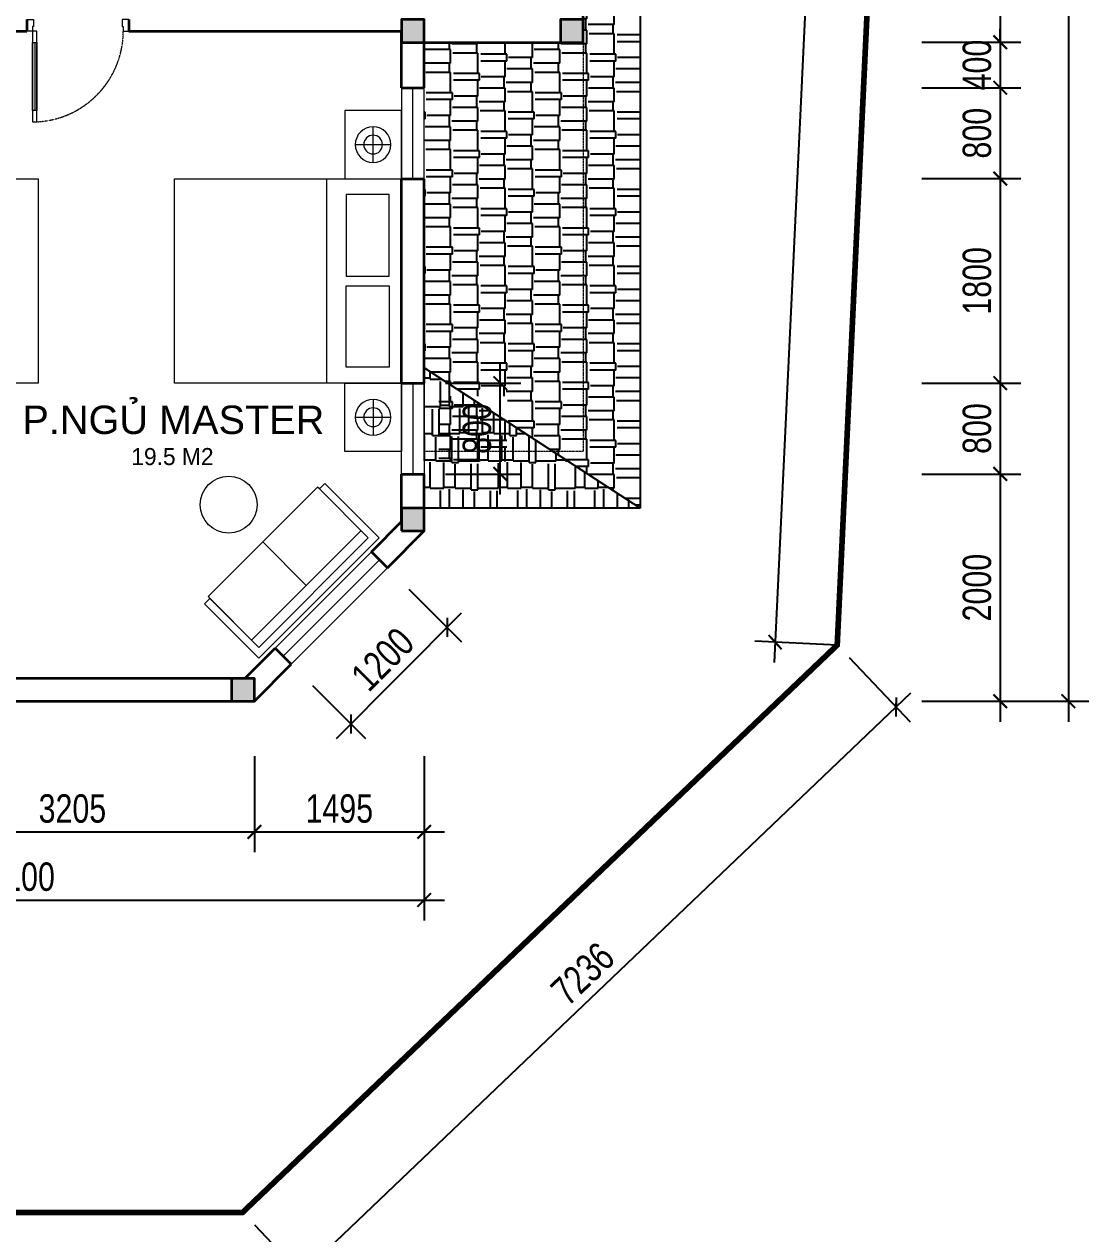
# Model space of a CAD drawing. Header units: millimetres. Extents: x 33748 to 451939, y -263262 to 62681.
# Drawn here: x 213685 to 223059, y -132382 to -121734 of the extents above; entities that cross this region are included whole.
import ezdxf

# ---------------------------------------------------------------- set-up
doc = ezdxf.new("R2010")
doc.units = ezdxf.units.MM
doc.header["$PDMODE"] = 98
for name, pattern in [('CENTER', [50.8, 31.75, -6.35, 6.35, -6.35]), ('DASHED', [0.75, 0.5, -0.25]), ('HIDDEN', [0.375, 0.25, -0.125]), ('Xref-VCMT-BT3 - tuong bao$0$HIDDEN', [0.375, 0.25, -0.125])]:
    doc.linetypes.add(name, pattern=pattern)
doc.layers.get('Defpoints').update_dxf_attribs({"color": 202, "lineweight": 13})
for name, color, linetype, lineweight in [('-CONCRETE', 1, 'Continuous', 35), ('-DOOR', 137, 'Continuous', 9), ('-FURNITURE', 46, 'Continuous', 9), ('-HIDE', 3, 'HIDDEN', 13), ('-RANH GIOI KHU DAT', 12, 'CENTER', 18), ('-TEXT', 7, 'Continuous', 15), ('-WALL', 4, 'Continuous', 35), ('Bighome_khuat', 251, 'DASHED', 5)]:
    doc.layers.add(name, color=color, linetype=linetype, lineweight=lineweight)
for name, color, linetype in [('12. NET DIM', 9, 'Continuous'), ('13. NET HATCH', 252, 'Continuous'), ('SOLO', 7, 'Continuous'), ('TEXT25', 2, 'Continuous')]:
    doc.layers.add(name, color=color, linetype=linetype)
doc.styles.add('AVANH', font='', dxfattribs={"width": 0.8})
doc.styles.get("Standard").update_dxf_attribs({"font": 'arial.ttf'})
doc.styles.add('T1', font='', dxfattribs={"height": 200})
doc.styles.get('AVANH').set_extended_font_data('.VnAvantH')
doc.styles.get('T1').set_extended_font_data('VNgeometric Light')
doc.dimstyles.new('C_100A3', dxfattribs={"dimscale": 100, "dimtxt": 2.5, "dimasz": 1.2, "dimexe": 1.8, "dimexo": 0, "dimgap": 0.75, "dimtad": 1, "dimdec": 0, "dimzin": 0, "dimdsep": 46, "dimtxsty": 'AVANH', "dimblk": 'ARCHTICK', "dimcen": 0, "dimdle": 1.8, "dimclrd": 256, "dimclre": 256, "dimclrt": 7, "dimadec": 0, "dimazin": 0, "dimtfac": 0.0001, "dimtdec": 0, "dimtix": 1, "dimtmove": 2, "dimatfit": 3, "dimldrblk": 'ARCHTICK', "dimfxl": 1.8, "dimtolj": 1, "dimtzin": 0, "dimarcsym": 0})

# ---------------------------------------------------------------- blocks, each defined once
blk = doc.blocks.new('A$C8a974c9c')
for p, q in [((1750, 2643), (1750, 2957)), ((1593, 2800), (1908, 2800)), ((1343, 2500), (1343, 700)), ((1750, 557), (1750, 243)), ((1593, 400), (1908, 400))]:
    blk.add_line(p, q)
for points in [[(2000, 3100), (1500, 3100), (1500, 2500), (2000, 2500)], [(1891, 2360), (1514, 2360), (1514, 1643), (1891, 1643)], [(1891, 840), (1514, 840), (1514, 1558), (1891, 1558)], [(2000, 100), (1500, 100), (1500, 700), (2000, 700)]]:
    blk.add_lwpolyline(points, close=True)
blk.add_lwpolyline([(2000, 2500), (0, 2500), (0, 700), (2000, 700), (2000, 2500)])
for centre, radius in [((1750, 2800), 157), ((1750, 2800), 82.4), ((1750, 400), 157), ((1750, 400), 82.4)]:
    blk.add_circle(centre, radius)
blk = doc.blocks.new('*U53')
at = {"color": 251}
blk.add_line((-70, 100), (-70, 700), dxfattribs=at)
for points in [[(-50, 0), (-50, 800), (-90, 800), (-90, 0)], [(-50, 100), (-90, 100), (-90, 700), (-50, 700)], [(-900, -100), (-840, -100), (-840, -40), (-850, -40), (-850, 0), (-900, 0)], [(0, -100), (-60, -100), (-60, -40), (-50, -40), (-50, 0), (0, 0)]]:
    blk.add_lwpolyline(points, close=True)
at = {"layer": 'Bighome_khuat', "linetype": 'Xref-VCMT-BT3 - tuong bao$0$HIDDEN'}
blk.add_arc((-50, 0), 800, 90, 180, dxfattribs=at)
blk = doc.blocks.new('A$C5C575821')
at = {"layer": '-CONCRETE'}
h = blk.add_hatch(color=256, dxfattribs=at)
h.dxf.hatch_style = 1
h.paths.add_polyline_path([(0, 200), (0, 0), (200, 0), (200, 200)])
blk.add_lwpolyline([(0, 0), (200, 0), (200, 200), (0, 200)], close=True, dxfattribs=at)
blk = doc.blocks.new('LUOI M3')
at = {"layer": '-WALL'}
for p in [(6700, 5600), (8100, 5600), (6700, 1300), (5204, -200)]:
    blk.add_blockref('A$C5C575821', p, dxfattribs=at)
blk = doc.blocks.new('_ARCHTICK')
at = {"const_width": 0.15}
blk.add_lwpolyline([(-0.5, -0.5), (0.5, 0.5)], dxfattribs=at)
blk = doc.blocks.new('*D1523')
at = {"layer": '12. NET DIM', "lineweight": -2, "transparency": 16777216}
for p, q in [((220948, -127309), (221487, -127874)), ((215996, -132862), (221493, -127619)), ((215712, -132304), (216251, -132868))]:
    blk.add_line(p, q, dxfattribs=at)
at = {"layer": 'Defpoints', "color": 0, "transparency": 16777216}
for p in [(220948, -127309), (221362, -127744), (215712, -132304)]:
    blk.add_point(p, dxfattribs=at)
at = {"layer": '12. NET DIM', "lineweight": -2, "transparency": 16777216, "xscale": 120, "yscale": 120, "zscale": 120}
for p, rotation in [((221362, -127744), 43.64806787994722), ((216127, -132738), 223.6480678799472)]:
    blk.add_blockref('_ARCHTICK', p, dxfattribs=dict(at, rotation=rotation))
at = {"layer": '12. NET DIM', "color": 7, "transparency": 16777216, "insert": (218603, -130093), "char_height": 250, "attachment_point": 5, "rotation": 43.6481, "style": 'AVANH'}
blk.add_mtext('\\A1;7236', dxfattribs=at)
blk = doc.blocks.new('*D1526')
at = {"layer": '12. NET DIM', "lineweight": -2, "transparency": 16777216}
for p, q in [((220873, -114985), (220289, -127354)), ((221411, -115191), (220685, -115157)), ((220844, -127200), (220117, -127165))]:
    blk.add_line(p, q, dxfattribs=at)
at = {"layer": 'Defpoints', "color": 0, "transparency": 16777216}
for p in [(221411, -115191), (220297, -127174), (220844, -127200)]:
    blk.add_point(p, dxfattribs=at)
at = {"layer": '12. NET DIM', "lineweight": -2, "transparency": 16777216, "xscale": 120, "yscale": 120, "zscale": 120}
for p, rotation in [((220864, -115165), 87.29613575477882), ((220297, -127174), 267.2961357547788)]:
    blk.add_blockref('_ARCHTICK', p, dxfattribs=dict(at, rotation=rotation))
at = {"layer": '12. NET DIM', "color": 7, "transparency": 16777216, "insert": (220377, -121160), "char_height": 250, "attachment_point": 5, "rotation": 87.2961, "style": 'AVANH'}
blk.add_mtext('\\A1;12022', dxfattribs=at)
blk = doc.blocks.new('*D1460')
at = {"layer": '12. NET DIM', "lineweight": -2, "transparency": 16777216}
for p, q in [((217072, -126708), (217537, -127171)), ((216435, -128022), (217537, -126917)), ((216225, -127557), (216690, -128021))]:
    blk.add_line(p, q, dxfattribs=at)
at = {"layer": 'Defpoints', "color": 0, "transparency": 16777216}
for p in [(217072, -126708), (217410, -127044), (216225, -127557)]:
    blk.add_point(p, dxfattribs=at)
at = {"layer": '12. NET DIM', "lineweight": -2, "transparency": 16777216, "xscale": 120, "yscale": 120, "zscale": 120}
for p, rotation in [((217410, -127044), 45.07772037113148), ((216563, -127894), 225.0777203711315)]:
    blk.add_blockref('_ARCHTICK', p, dxfattribs=dict(at, rotation=rotation))
at = {"layer": '12. NET DIM', "color": 7, "transparency": 16777216, "insert": (216842, -127325), "char_height": 250, "attachment_point": 5, "rotation": 45.0777, "style": 'AVANH'}
blk.add_mtext('\\A1;1200', dxfattribs=at)
blk = doc.blocks.new('*D1461')
at = {"layer": '12. NET DIM', "lineweight": -2, "transparency": 16777216}
for p, q in [((217877, -125874), (217877, -124714)), ((217394, -124894), (218057, -124894)), ((217394, -125694), (218057, -125694))]:
    blk.add_line(p, q, dxfattribs=at)
at = {"layer": 'Defpoints', "color": 0, "transparency": 16777216}
for p in [(217394, -124894), (217877, -124894), (217394, -125694)]:
    blk.add_point(p, dxfattribs=at)
at = {"layer": '12. NET DIM', "lineweight": -2, "transparency": 16777216, "xscale": 120, "yscale": 120, "zscale": 120}
for p, rotation in [((217877, -124894), 90), ((217877, -125694), 270)]:
    blk.add_blockref('_ARCHTICK', p, dxfattribs=dict(at, rotation=rotation))
at = {"layer": '12. NET DIM', "color": 7, "transparency": 16777216, "insert": (217673, -125294), "char_height": 250, "attachment_point": 5, "rotation": 90, "style": 'AVANH'}
blk.add_mtext('\\A1;800', dxfattribs=at)
blk = doc.blocks.new('A$C326cba7f')
at = {"layer": '-FURNITURE'}
for p, q in [((0, 23), (0, 700)), ((0, 700), (1500, 700)), ((1500, 700), (1500, 23)), ((1432, 632), (68, 632)), ((68, 632), (68, 23)), ((68, 542), (1432, 542)), ((750, 0), (750, 542)), ((1432, 0), (1432, 632)), ((1432, 23), (1432, 632)), ((68, 23), (0, 23)), ((68, 23), (68, 0)), ((68, 0), (1432, 0)), ((1432, 0), (1432, 23)), ((1500, 23), (1432, 23))]:
    blk.add_line(p, q, dxfattribs=at)
blk = doc.blocks.new('*D1356')
at = {"layer": '12. NET DIM', "lineweight": -2, "transparency": 16777216}
for p, q in [((212508, -128177), (212508, -129024)), ((215713, -128177), (215713, -129024)), ((212328, -128844), (215893, -128844))]:
    blk.add_line(p, q, dxfattribs=at)
at = {"layer": 'Defpoints', "color": 0, "transparency": 16777216}
for p in [(212508, -128177), (215713, -128177), (215713, -128844)]:
    blk.add_point(p, dxfattribs=at)
at = {"layer": '12. NET DIM', "lineweight": -2, "transparency": 16777216, "xscale": 120, "yscale": 120, "zscale": 120, "rotation": 180}
blk.add_blockref('_ARCHTICK', (212508, -128844), dxfattribs=at)
at = {"layer": '12. NET DIM', "lineweight": -2, "transparency": 16777216, "xscale": 120, "yscale": 120, "zscale": 120}
blk.add_blockref('_ARCHTICK', (215713, -128844), dxfattribs=at)
at = {"layer": '12. NET DIM', "color": 7, "transparency": 16777216, "insert": (214110, -128640), "char_height": 250, "attachment_point": 5, "style": 'AVANH'}
blk.add_mtext('\\A1;3205', dxfattribs=at)
blk = doc.blocks.new('*D1357')
at = {"layer": '12. NET DIM', "lineweight": -2, "transparency": 16777216}
for p, q in [((215713, -128177), (215713, -129024)), ((217207, -128177), (217207, -129024)), ((215533, -128844), (217387, -128844))]:
    blk.add_line(p, q, dxfattribs=at)
at = {"layer": 'Defpoints', "color": 0, "transparency": 16777216}
for p in [(215713, -128177), (217207, -128177), (217207, -128844)]:
    blk.add_point(p, dxfattribs=at)
at = {"layer": '12. NET DIM', "lineweight": -2, "transparency": 16777216, "xscale": 120, "yscale": 120, "zscale": 120, "rotation": 180}
blk.add_blockref('_ARCHTICK', (215713, -128844), dxfattribs=at)
at = {"layer": '12. NET DIM', "lineweight": -2, "transparency": 16777216, "xscale": 120, "yscale": 120, "zscale": 120}
blk.add_blockref('_ARCHTICK', (217207, -128844), dxfattribs=at)
at = {"layer": '12. NET DIM', "color": 7, "transparency": 16777216, "insert": (216460, -128640), "char_height": 250, "attachment_point": 5, "style": 'AVANH'}
blk.add_mtext('\\A1;1495', dxfattribs=at)
blk = doc.blocks.new('*D1358')
at = {"layer": '12. NET DIM', "lineweight": -2, "transparency": 16777216}
for p, q in [((210108, -128177), (210108, -129624)), ((217207, -128177), (217207, -129624)), ((209928, -129444), (217387, -129444))]:
    blk.add_line(p, q, dxfattribs=at)
at = {"layer": 'Defpoints', "color": 0, "transparency": 16777216}
for p in [(210108, -128177), (217207, -128177), (217207, -129444)]:
    blk.add_point(p, dxfattribs=at)
at = {"layer": '12. NET DIM', "lineweight": -2, "transparency": 16777216, "xscale": 120, "yscale": 120, "zscale": 120, "rotation": 180}
blk.add_blockref('_ARCHTICK', (210108, -129444), dxfattribs=at)
at = {"layer": '12. NET DIM', "lineweight": -2, "transparency": 16777216, "xscale": 120, "yscale": 120, "zscale": 120}
blk.add_blockref('_ARCHTICK', (217207, -129444), dxfattribs=at)
at = {"layer": '12. NET DIM', "color": 7, "transparency": 16777216, "insert": (213658, -129240), "char_height": 250, "attachment_point": 5, "style": 'AVANH'}
blk.add_mtext('\\A1;7100', dxfattribs=at)
blk = doc.blocks.new('*D1360')
at = {"layer": '12. NET DIM', "lineweight": -2, "transparency": 16777216}
for p, q in [((222279, -120314), (222279, -122074)), ((221590, -120494), (222459, -120494)), ((221590, -121894), (222459, -121894))]:
    blk.add_line(p, q, dxfattribs=at)
at = {"layer": 'Defpoints', "color": 0, "transparency": 16777216}
for p in [(221590, -120494), (221590, -121894), (222279, -121894)]:
    blk.add_point(p, dxfattribs=at)
at = {"layer": '12. NET DIM', "lineweight": -2, "transparency": 16777216, "xscale": 120, "yscale": 120, "zscale": 120}
for p, rotation in [((222279, -120494), 90), ((222279, -121894), 270)]:
    blk.add_blockref('_ARCHTICK', p, dxfattribs=dict(at, rotation=rotation))
at = {"layer": '12. NET DIM', "color": 7, "transparency": 16777216, "insert": (222075, -121194), "char_height": 250, "attachment_point": 5, "rotation": 90, "style": 'AVANH'}
blk.add_mtext('\\A1;1400', dxfattribs=at)
blk = doc.blocks.new('*D1361')
at = {"layer": '12. NET DIM', "lineweight": -2, "transparency": 16777216}
for p, q in [((222279, -121894), (222279, -121774)), ((221590, -121894), (222459, -121894)), ((222279, -121894), (222279, -122294)), ((221590, -122294), (222459, -122294)), ((222279, -122294), (222279, -122414))]:
    blk.add_line(p, q, dxfattribs=at)
at = {"layer": 'Defpoints', "color": 0, "transparency": 16777216}
for p in [(221590, -121894), (221590, -122294), (222279, -122294)]:
    blk.add_point(p, dxfattribs=at)
at = {"layer": '12. NET DIM', "lineweight": -2, "transparency": 16777216, "xscale": 120, "yscale": 120, "zscale": 120}
for p, rotation in [((222279, -121894), 270), ((222279, -122294), 90)]:
    blk.add_blockref('_ARCHTICK', p, dxfattribs=dict(at, rotation=rotation))
at = {"layer": '12. NET DIM', "color": 7, "transparency": 16777216, "insert": (222075, -122094), "char_height": 250, "attachment_point": 5, "rotation": 90, "style": 'AVANH'}
blk.add_mtext('\\A1;400', dxfattribs=at)
blk = doc.blocks.new('*D1362')
at = {"layer": '12. NET DIM', "lineweight": -2, "transparency": 16777216}
for p, q in [((222279, -122114), (222279, -123274)), ((221590, -122294), (222459, -122294)), ((221590, -123094), (222459, -123094))]:
    blk.add_line(p, q, dxfattribs=at)
at = {"layer": 'Defpoints', "color": 0, "transparency": 16777216}
for p in [(221590, -122294), (221590, -123094), (222279, -123094)]:
    blk.add_point(p, dxfattribs=at)
at = {"layer": '12. NET DIM', "lineweight": -2, "transparency": 16777216, "xscale": 120, "yscale": 120, "zscale": 120}
for p, rotation in [((222279, -122294), 90), ((222279, -123094), 270)]:
    blk.add_blockref('_ARCHTICK', p, dxfattribs=dict(at, rotation=rotation))
at = {"layer": '12. NET DIM', "color": 7, "transparency": 16777216, "insert": (222075, -122694), "char_height": 250, "attachment_point": 5, "rotation": 90, "style": 'AVANH'}
blk.add_mtext('\\A1;800', dxfattribs=at)
blk = doc.blocks.new('*D1363')
at = {"layer": '12. NET DIM', "lineweight": -2, "transparency": 16777216}
for p, q in [((222279, -122914), (222279, -125074)), ((221590, -123094), (222459, -123094)), ((221590, -124894), (222459, -124894))]:
    blk.add_line(p, q, dxfattribs=at)
at = {"layer": 'Defpoints', "color": 0, "transparency": 16777216}
for p in [(221590, -123094), (221590, -124894), (222279, -124894)]:
    blk.add_point(p, dxfattribs=at)
at = {"layer": '12. NET DIM', "lineweight": -2, "transparency": 16777216, "xscale": 120, "yscale": 120, "zscale": 120}
for p, rotation in [((222279, -123094), 90), ((222279, -124894), 270)]:
    blk.add_blockref('_ARCHTICK', p, dxfattribs=dict(at, rotation=rotation))
at = {"layer": '12. NET DIM', "color": 7, "transparency": 16777216, "insert": (222075, -123994), "char_height": 250, "attachment_point": 5, "rotation": 90, "style": 'AVANH'}
blk.add_mtext('\\A1;1800', dxfattribs=at)
blk = doc.blocks.new('*D1364')
at = {"layer": '12. NET DIM', "lineweight": -2, "transparency": 16777216}
for p, q in [((222279, -124714), (222279, -125874)), ((221590, -124894), (222459, -124894)), ((221590, -125694), (222459, -125694))]:
    blk.add_line(p, q, dxfattribs=at)
at = {"layer": 'Defpoints', "color": 0, "transparency": 16777216}
for p in [(221590, -124894), (221590, -125694), (222279, -125694)]:
    blk.add_point(p, dxfattribs=at)
at = {"layer": '12. NET DIM', "lineweight": -2, "transparency": 16777216, "xscale": 120, "yscale": 120, "zscale": 120}
for p, rotation in [((222279, -124894), 90), ((222279, -125694), 270)]:
    blk.add_blockref('_ARCHTICK', p, dxfattribs=dict(at, rotation=rotation))
at = {"layer": '12. NET DIM', "color": 7, "transparency": 16777216, "insert": (222075, -125294), "char_height": 250, "attachment_point": 5, "rotation": 90, "style": 'AVANH'}
blk.add_mtext('\\A1;800', dxfattribs=at)
blk = doc.blocks.new('*D1351')
at = {"layer": '12. NET DIM', "lineweight": -2, "transparency": 16777216}
for p, q in [((222279, -125514), (222279, -127874)), ((221590, -125694), (222459, -125694)), ((221590, -127694), (222459, -127694))]:
    blk.add_line(p, q, dxfattribs=at)
at = {"layer": 'Defpoints', "color": 0, "transparency": 16777216}
for p in [(221590, -125694), (221590, -127694), (222279, -127694)]:
    blk.add_point(p, dxfattribs=at)
at = {"layer": '12. NET DIM', "lineweight": -2, "transparency": 16777216, "xscale": 120, "yscale": 120, "zscale": 120}
for p, rotation in [((222279, -125694), 90), ((222279, -127694), 270)]:
    blk.add_blockref('_ARCHTICK', p, dxfattribs=dict(at, rotation=rotation))
at = {"layer": '12. NET DIM', "color": 7, "transparency": 16777216, "insert": (222075, -126694), "char_height": 250, "attachment_point": 5, "rotation": 90, "style": 'AVANH'}
blk.add_mtext('\\A1;2000', dxfattribs=at)
blk = doc.blocks.new('*D1352')
at = {"layer": '12. NET DIM', "lineweight": -2, "transparency": 16777216}
for p, q in [((222879, -114014), (222879, -127874)), ((221590, -114194), (223059, -114194)), ((221590, -127694), (223059, -127694))]:
    blk.add_line(p, q, dxfattribs=at)
at = {"layer": 'Defpoints', "color": 0, "transparency": 16777216}
for p in [(221590, -114194), (221590, -127694), (222879, -127694)]:
    blk.add_point(p, dxfattribs=at)
at = {"layer": '12. NET DIM', "lineweight": -2, "transparency": 16777216, "xscale": 120, "yscale": 120, "zscale": 120}
for p, rotation in [((222879, -114194), 90), ((222879, -127694), 270)]:
    blk.add_blockref('_ARCHTICK', p, dxfattribs=dict(at, rotation=rotation))
at = {"layer": '12. NET DIM', "color": 7, "transparency": 16777216, "insert": (222675, -120944), "char_height": 250, "attachment_point": 5, "rotation": 90, "style": 'AVANH'}
blk.add_mtext('\\A1;13500', dxfattribs=at)

msp = doc.modelspace()

# ---------------------------------------------------------------- hatches: boundary and pattern name
at = {"layer": '13. NET HATCH'}
h = msp.add_hatch(dxfattribs=at)
h.set_pattern_fill('MAIGO-02', color=256, scale=20, angle=90)
h.set_pattern_definition([(90, (0, -52378.8), (-240, 510), [120, -100, 140, -60, 180, -80]), (90, (-10, -52258.8), (-240, 510), [100, -380, 80, -120]), (90, (15, -52018.8), (-240, 510), [60, -620]), (180, (0, -52378.8), (-240, -170), [230, -730]), (180, (7e-15, -52258.8), (-240, -170), [225, -735]), (180, (1e-14, -52158.8), (-240, -170), [210, -750]), (180, (15, -52018.8), (-240, -170), [230, -730]), (180, (15, -51958.8), (-240, -170), [230, -730]), (180, (4e-14, -51778.8), (-240, -170), [220, -740])])
h.paths.add_polyline_path([(219107.5, -121394.5), (218607.5, -121394.5), (218607.5, -121894.5), (217207.5, -121894.5), (217207.5, -123094.5), (217207.5, -124760), (219107.5, -125994.5)])
h.paths.add_polyline_path([(217933.5, -125583.8), (217933.5, -125008.7), (217336.4, -125008.7), (217336.4, -125583.8)], flags=17)
h = msp.add_hatch(dxfattribs=at)
h.set_pattern_fill('MAIGO-02', color=256, scale=20)
h.set_pattern_definition([(0, (0, -52378.8), (510, 240), [120, -100, 140, -60, 180, -80]), (0, (120, -52368.8), (510, 240), [100, -380, 80, -120]), (0, (360, -52393.8), (510, 240), [60, -620]), (90, (0, -52378.8), (-170, 240), [230, -730]), (90, (120, -52378.8), (-170, 240), [225, -735]), (90, (220, -52378.8), (-170, 240), [210, -750]), (90, (360, -52393.8), (-170, 240), [230, -730]), (90, (420, -52393.8), (-170, 240), [230, -730]), (90, (600, -52378.8), (-170, 240), [220, -740])])
h.paths.add_polyline_path([(217207.5, -124760), (217207.5, -124894.5), (217207.5, -125694.5), (217207.5, -125994.5), (219107.5, -125994.5)])
h.paths.add_polyline_path([(217933.5, -125583.8), (217933.5, -125008.7), (217336.4, -125008.7), (217336.4, -125583.8)], flags=24)

# ---------------------------------------------------------------- linework, layer by layer
at = {"layer": '-DOOR'}
msp.add_line((217207.5, -125494.5), (217207.5, -121894.5), dxfattribs=at)
for points in [[(217207.5, -122294.5), (217007.5, -122294.5), (217007.5, -123094.5), (217207.5, -123094.5)], [(217007.5, -124894.5), (217207.5, -124894.5), (217207.5, -125694.5), (217007.5, -125694.5)], [(215894.5, -127227.8), (216741.9, -126378.2), (216883.5, -126519.4), (216036.1, -127369.1)]]:
    msp.add_lwpolyline(points, close=True, dxfattribs=at)
for points in [[(217107.5, -123094.5), (217107.5, -122294.5)], [(217107.5, -124894.5), (217107.5, -125694.5)], [(216812.7, -126448.8), (215965.3, -127298.5)]]:
    msp.add_lwpolyline(points, dxfattribs=at)
at = {"layer": '-FURNITURE'}
msp.add_lwpolyline([(213807.8, -124894.5), (213407.8, -124894.5), (213407.8, -123094.5), (213807.8, -123094.5)], close=True, dxfattribs=at)
msp.add_circle((215486, -125964.2), 250, dxfattribs=at)
at = {"layer": '-HIDE', "ltscale": 10}
for p, q in [((217207.5, -121894.5), (218607.5, -121894.5)), ((218607.5, -121894.5), (218607.5, -125494.5)), ((218607.5, -125494.5), (217207.5, -125494.5))]:
    msp.add_line(p, q, dxfattribs=at)
at = {"layer": '-RANH GIOI KHU DAT', "linetype": 'HIDDEN', "ltscale": 10, "const_width": 50}
msp.add_lwpolyline([(220843.7, -127199.8), (221410.8, -115190.9), (218552.3, -112194.2), (208107.8, -112194.2), (208107.8, -132194.2), (215607.8, -132194.2)], close=True, dxfattribs=at)
at = {"layer": '-WALL'}
for p, q in [((218607.5, -121894.5), (218607.5, -120494.5)), ((213707.8, -121694.5), (213707.8, -121794.5)), ((214607.8, -121694.5), (214607.8, -121794.5)), ((210307.8, -121794.5), (213707.8, -121794.5)), ((214607.8, -121794.5), (217007.5, -121794.5)), ((217007.5, -122294.5), (217007.5, -121794.5)), ((217207.5, -121894.5), (218607.5, -121894.5)), ((217207.5, -122294.5), (217207.5, -121894.5)), ((217007.5, -122294.5), (217207.5, -122294.5)), ((217007.5, -124894.5), (217007.5, -123094.5)), ((217007.5, -123094.5), (217207.5, -123094.5)), ((217207.5, -124894.5), (217207.5, -123094.5)), ((217007.5, -124894.5), (217207.5, -124894.5)), ((217007.5, -126111.8), (217007.5, -125694.5)), ((217007.5, -125694.5), (217207.5, -125694.5)), ((217207.5, -126194.5), (217207.5, -125694.5)), ((216741.9, -126378.2), (217007.5, -126111.8)), ((216883.5, -126519.4), (217207.5, -126194.5)), ((215628.9, -127494.2), (215894.5, -127227.8)), ((215711.9, -127694.2), (216036.1, -127369.1)), ((215628.9, -127494.2), (212507.8, -127494.2)), ((212507.8, -127694.2), (215711.9, -127694.2))]:
    msp.add_line(p, q, dxfattribs=at)
for points in [[(216741.9, -126378.2), (216883.5, -126519.4)], [(215894.5, -127227.8), (216036.1, -127369.1)]]:
    msp.add_lwpolyline(points, dxfattribs=at)
at = {"layer": 'SOLO'}
for p, q in [((219107.5, -121394.5), (219107.5, -125994.5)), ((219107.5, -125994.5), (217207.5, -125994.5))]:
    msp.add_line(p, q, dxfattribs=at)
msp.add_lwpolyline([(219107.5, -125994.5), (217207.5, -124760)], dxfattribs=at)

# ---------------------------------------------------------------- block references
at = {"layer": '-CONCRETE'}
msp.add_blockref('LUOI M3', (210307.8, -127494.2), dxfattribs=at)
at = {"layer": '-DOOR', "rotation": 180}
msp.add_blockref('*U53', (213707.8, -121794.5), dxfattribs=at)
at = {"layer": '-FURNITURE', "xscale": -1, "rotation": 180}
msp.add_blockref('A$C8a974c9c', (215007.5, -122394.5), dxfattribs=at)
at = {"layer": '-WALL', "rotation": 224.9999999999999}
msp.add_blockref('A$C326cba7f', (216316.5, -125760.6), dxfattribs=at)

# ---------------------------------------------------------------- texts
at = {"layer": '-TEXT', "color": 2}
msp.add_text('P.NGỦ MASTER', height=250, dxfattribs=at).set_placement((213669.7, -125341.7))
at = {"layer": 'TEXT25', "style": 'T1'}
msp.add_text('19.5 M2', height=150, rotation=0, dxfattribs=at).set_placement((214628.4, -125615.4))

# ---------------------------------------------------------------- dimensions: what is measured, and where the dimension line sits
at = {"layer": '12. NET DIM'}
for base, p1, p2, picture, middle in [((222878.9, -127694.2), (221590.1, -114194.2), (221590.1, -127694.2), '*D1352', (222674.6, -120944.2)), ((222278.9, -121894.5), (221590.1, -120494.5), (221590.1, -121894.5), '*D1360', (222074.6, -121194.5)), ((222278.9, -122294.5), (221590.1, -121894.5), (221590.1, -122294.5), '*D1361', (222074.6, -122094.5)), ((222278.9, -123094.5), (221590.1, -122294.5), (221590.1, -123094.5), '*D1362', (222074.6, -122694.5)), ((222278.9, -124894.5), (221590.1, -123094.5), (221590.1, -124894.5), '*D1363', (222074.6, -123994.5)), ((217877, -124894.5), (217394.1, -125694.5), (217394.1, -124894.5), '*D1461', (217672.7, -125294.5)), ((222278.9, -125694.5), (221590.1, -124894.5), (221590.1, -125694.5), '*D1364', (222074.6, -125294.5)), ((222278.9, -127694.2), (221590.1, -125694.5), (221590.1, -127694.2), '*D1351', (222074.6, -126694.3))]:
    dim = msp.add_linear_dim(base=base, p1=p1, p2=p2, angle=90, dimstyle='C_100A3', dxfattribs=at)
    dim.commit()
    dim.dimension.update_dxf_attribs({"geometry": picture, "text_midpoint": middle})
for p1, p2, distance, picture, middle in [((221410.8, -115190.9), (220843.7, -127199.8), -547, '*D1526', (220376.7, -121159.9)), ((216225, -127557.5), (217072.4, -126707.8), -476.6, '*D1460', (216841.5, -127325)), ((215712.4, -132303.8), (220948.3, -127309.4), -600, '*D1523', (218603.5, -130092.9))]:
    dim = msp.add_aligned_dim(p1=p1, p2=p2, distance=distance, dimstyle='C_100A3', dxfattribs=at)
    dim.commit()
    dim.dimension.update_dxf_attribs({"geometry": picture, "text_midpoint": middle})
for base, p1, p2, picture, middle in [((217207.5, -129443.8), (210107.8, -128177), (217207.5, -128177), '*D1358', (213657.6, -129239.5)), ((215712.9, -128843.8), (212507.8, -128177), (215712.9, -128177), '*D1356', (214110.3, -128639.5)), ((217207.5, -128843.8), (215712.9, -128177), (217207.5, -128177), '*D1357', (216460.2, -128639.5))]:
    dim = msp.add_linear_dim(base=base, p1=p1, p2=p2, dimstyle='C_100A3', dxfattribs=at)
    dim.commit()
    dim.dimension.update_dxf_attribs({"geometry": picture, "text_midpoint": middle})

doc.saveas('drawing.dxf')
